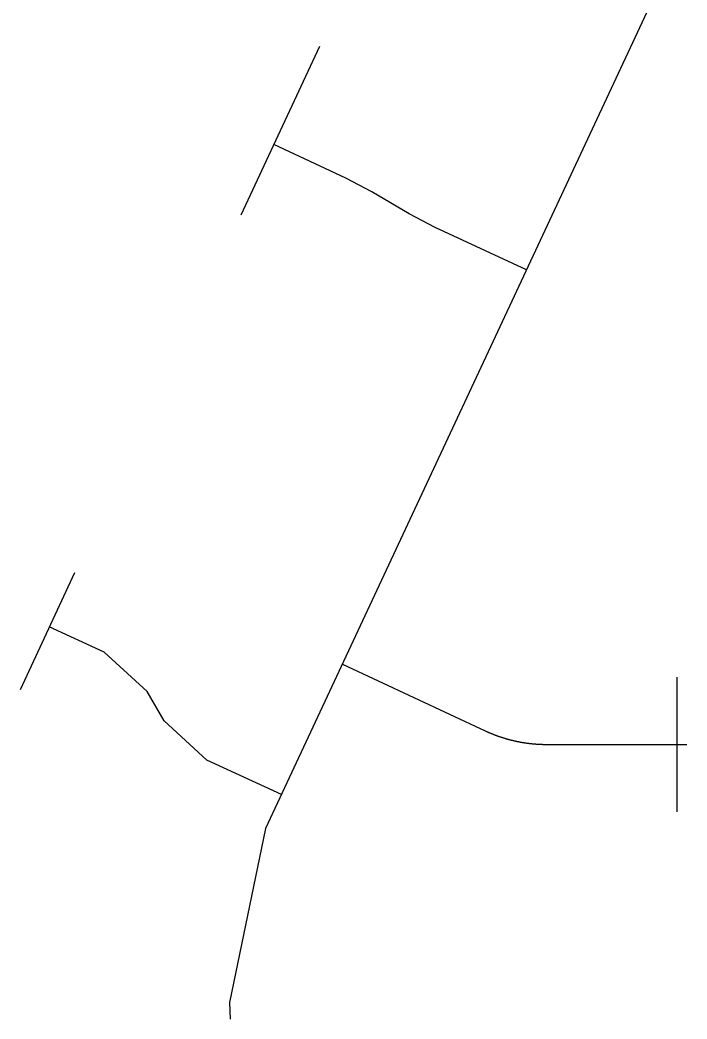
# Model space of a CAD drawing. Extents: x 0 to 368707, y -1 to 358204.
# Drawn here: x 368569.2 to 368707.4, y 357733.1 to 357940.2 of the extents above; entities that cross this region are included whole.
import ezdxf

# ---------------------------------------------------------------- set-up
doc = ezdxf.new("R2010")
doc.units = 0
doc.header["$MEASUREMENT"] = 0
doc.layers.add('3D_LINES', color=3, linetype='Continuous')

msp = doc.modelspace()

# ---------------------------------------------------------------- linework, layer by layer
at = {"layer": '3D_LINES'}
for points in [[(368610.01, 358079.6, 0), (368622.55, 358062.69, 0), (368636.55, 358050.86, 0), (368645.05, 358046.54, 0), (368667.58, 358029.49, 0), (368692.9, 358002.06, 0), (368701.48, 357947, 0), (368620.11, 357772.61, 0), (368612.64, 357736.56, 0), (368612.74, 357733.11, 0)], [(368631.26, 357934.68, 0), (368615, 357899.74, 0)], [(368674.11, 357888.35, 0), (368655.19, 357897.15, 0), (368649.84, 357899.97, 0), (368642.11, 357904.57, 0), (368636.75, 357907.39, 0), (368621.8, 357914.35, 0)], [(368580.52, 357825.59, 0), (368569.25, 357801.35, 0)], [(368623.38, 357779.62, 0), (368607.95, 357786.79, 0), (368599.07, 357794.91, 0), (368595.55, 357801.01, 0), (368586.67, 357809.13, 0), (368575.32, 357814.4, 0)], [(368636.01, 357806.68, 0), (368665.56, 357792.85, 0), (368665.65, 357792.81, 0), (368665.74, 357792.77, 0), (368665.83, 357792.73, 0), (368665.92, 357792.68, 0), (368666.01, 357792.64, 0), (368666.1, 357792.6, 0), (368666.19, 357792.56, 0), (368666.29, 357792.52, 0), (368666.38, 357792.48, 0), (368666.47, 357792.44, 0), (368666.56, 357792.41, 0), (368666.65, 357792.37, 0), (368666.74, 357792.33, 0), (368666.84, 357792.29, 0), (368666.93, 357792.25, 0), (368667.02, 357792.21, 0), (368667.11, 357792.18, 0), (368667.2, 357792.14, 0), (368667.3, 357792.1, 0), (368667.39, 357792.07, 0), (368667.48, 357792.03, 0), (368667.58, 357792, 0), (368667.67, 357791.96, 0), (368667.76, 357791.93, 0), (368667.85, 357791.89, 0), (368667.95, 357791.86, 0), (368668.04, 357791.82, 0), (368668.13, 357791.79, 0), (368668.23, 357791.76, 0), (368668.32, 357791.72, 0), (368668.42, 357791.69, 0), (368668.51, 357791.66, 0), (368668.6, 357791.62, 0), (368668.7, 357791.59, 0), (368668.79, 357791.56, 0), (368668.89, 357791.53, 0), (368668.98, 357791.5, 0), (368669.08, 357791.47, 0), (368669.17, 357791.44, 0), (368669.27, 357791.41, 0), (368669.36, 357791.38, 0), (368669.46, 357791.35, 0), (368669.55, 357791.32, 0), (368669.65, 357791.29, 0), (368669.74, 357791.26, 0), (368669.84, 357791.23, 0), (368669.93, 357791.21, 0), (368670.03, 357791.18, 0), (368670.12, 357791.15, 0), (368670.22, 357791.12, 0), (368670.32, 357791.1, 0), (368670.41, 357791.07, 0), (368670.51, 357791.05, 0), (368670.6, 357791.02, 0), (368670.7, 357790.99, 0), (368670.8, 357790.97, 0), (368670.89, 357790.95, 0), (368670.99, 357790.92, 0), (368671.09, 357790.9, 0), (368671.18, 357790.87, 0), (368671.28, 357790.85, 0), (368671.38, 357790.83, 0), (368671.47, 357790.8, 0), (368671.57, 357790.78, 0), (368671.67, 357790.76, 0), (368671.76, 357790.74, 0), (368671.86, 357790.72, 0), (368671.96, 357790.7, 0), (368672.06, 357790.67, 0), (368672.15, 357790.65, 0), (368672.25, 357790.63, 0), (368672.35, 357790.61, 0), (368672.45, 357790.59, 0), (368672.54, 357790.58, 0), (368672.64, 357790.56, 0), (368672.74, 357790.54, 0), (368672.84, 357790.52, 0), (368672.93, 357790.5, 0), (368673.03, 357790.48, 0), (368673.13, 357790.47, 0), (368673.23, 357790.45, 0), (368673.33, 357790.43, 0), (368673.42, 357790.42, 0), (368673.52, 357790.4, 0), (368673.62, 357790.39, 0), (368673.72, 357790.37, 0), (368673.82, 357790.36, 0), (368673.92, 357790.34, 0), (368674.01, 357790.33, 0), (368674.11, 357790.31, 0), (368674.21, 357790.3, 0), (368674.31, 357790.29, 0), (368674.41, 357790.27, 0), (368674.51, 357790.26, 0), (368674.61, 357790.25, 0), (368674.71, 357790.24, 0), (368674.8, 357790.22, 0), (368674.9, 357790.21, 0), (368675, 357790.2, 0), (368675.1, 357790.19, 0), (368675.2, 357790.18, 0), (368675.3, 357790.17, 0), (368675.4, 357790.16, 0), (368675.5, 357790.15, 0), (368675.6, 357790.14, 0), (368675.69, 357790.13, 0), (368675.79, 357790.12, 0), (368675.89, 357790.12, 0), (368675.99, 357790.11, 0), (368676.09, 357790.1, 0), (368676.19, 357790.09, 0), (368676.29, 357790.09, 0), (368676.39, 357790.08, 0), (368676.49, 357790.08, 0), (368676.59, 357790.07, 0), (368676.69, 357790.06, 0), (368676.79, 357790.06, 0), (368676.89, 357790.05, 0), (368676.99, 357790.05, 0), (368677.08, 357790.05, 0), (368677.18, 357790.04, 0), (368677.28, 357790.04, 0), (368677.38, 357790.04, 0), (368677.48, 357790.03, 0), (368677.58, 357790.03, 0), (368677.68, 357790.03, 0), (368677.78, 357790.03, 0), (368677.88, 357790.02, 0), (368677.98, 357790.02, 0), (368678.08, 357790.02, 0), (368678.18, 357790.02, 0), (368678.28, 357790.02, 0), (368707.37, 357790.02, 0)], [(368705.37, 357776.05, 0), (368705.37, 357803.99, 0)]]:
    msp.add_polyline3d(points, dxfattribs=at)

doc.saveas('drawing.dxf')
